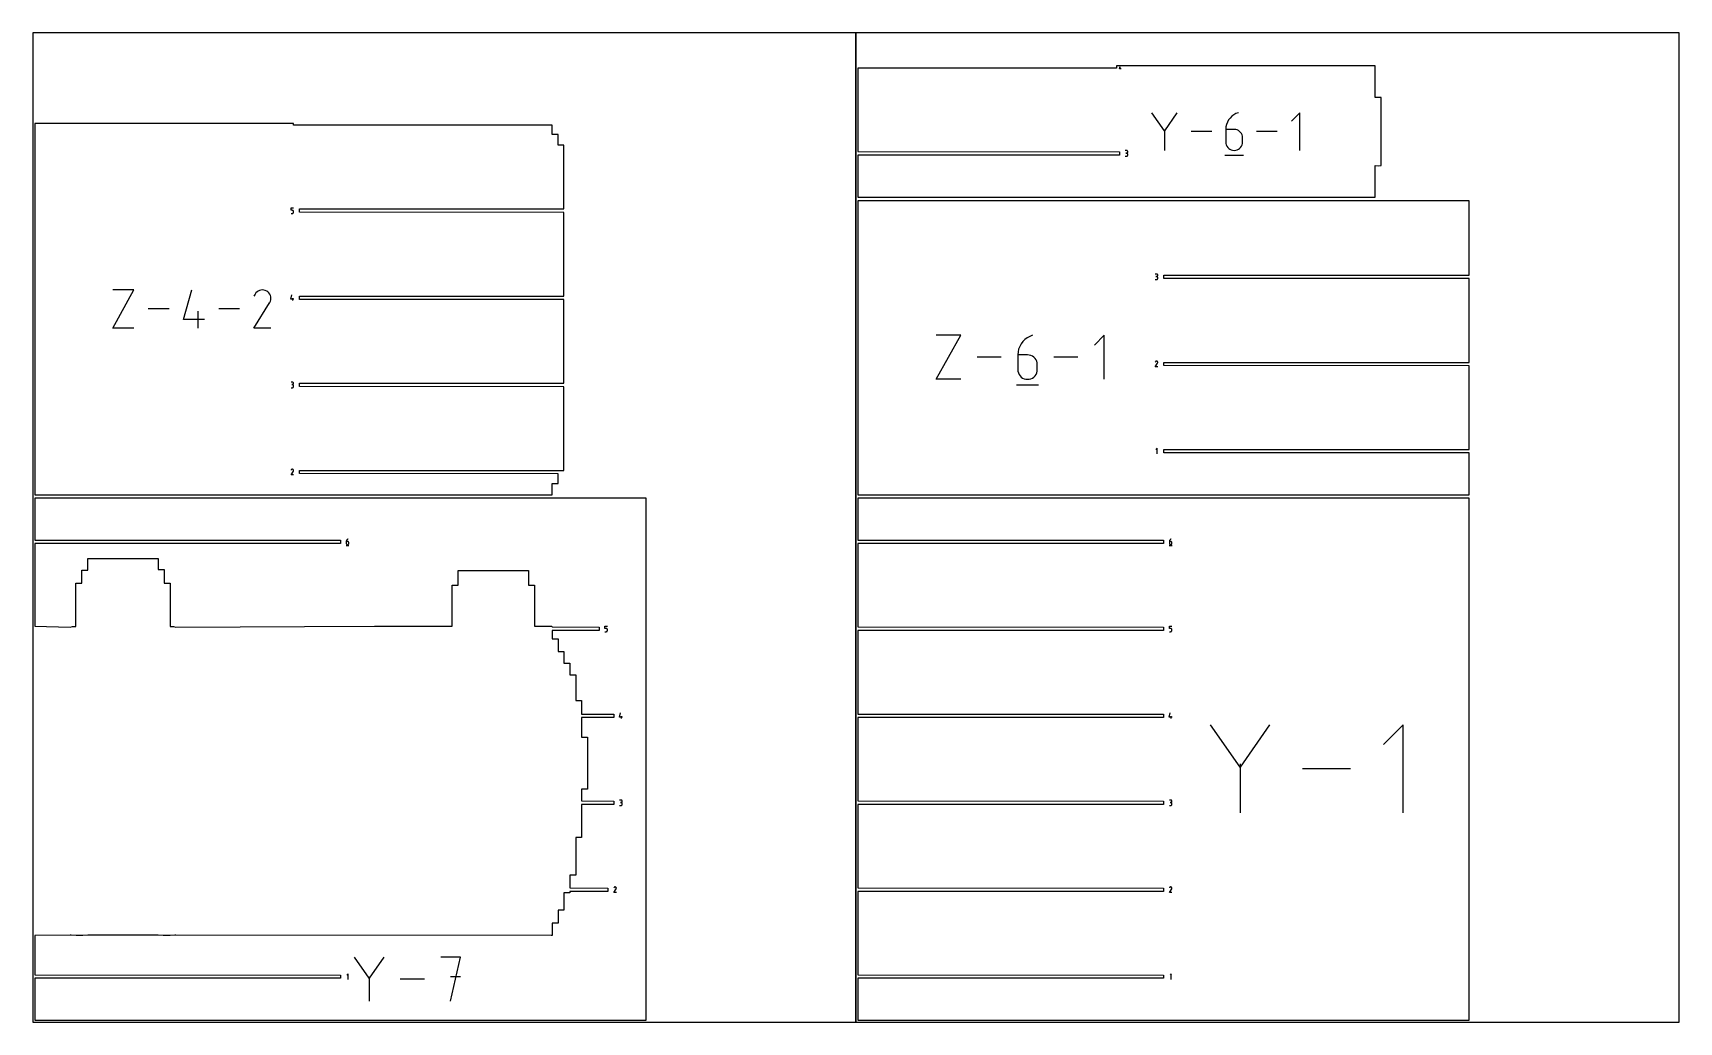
# Model space of a CAD drawing. Extents: x 0 to 7700, y 0 to 841.
# Drawn here: x 700 to 2100, y 0 to 841 of the extents above; entities that cross this region are included whole.
import ezdxf

# ---------------------------------------------------------------- set-up
doc = ezdxf.new("R2010")
doc.units = 0
doc.header["$MEASUREMENT"] = 0
for name, color, linetype in [('annotation', 7, 'Continuous'), ('boundary', 7, 'Continuous'), ('frame', 7, 'Continuous')]:
    doc.layers.add(name, color=color, linetype=linetype)

msp = doc.modelspace()

# ---------------------------------------------------------------- linework, layer by layer
at = {"layer": 'annotation', "color": 1}
for p, q in [((1624, 810.6), (1624.6, 812.5)), ((1625.4, 810.6), (1624, 810.6)), ((1625, 810.1), (1625, 811.2)), ((1662.3, 757.7), (1651.6, 773.2)), ((1672.9, 773.2), (1662.3, 757.7)), ((1719.6, 770.1), (1718.1, 768.6)), ((1721.3, 771.4), (1719.6, 770.1)), ((1723.1, 772.4), (1721.3, 771.4)), ((1725.2, 773.2), (1723.1, 772.4)), ((1725.2, 773.2), (1725.2, 773.2)), ((1777.4, 773.2), (1770.3, 766.1)), ((1777.4, 741.1), (1777.4, 773.2)), ((921.2, 763.8), (921.4, 763.8)), ((921.3, 764.1), (921.3, 764.1)), ((921.3, 764.1), (921.3, 764.1)), ((921.3, 764.1), (921.3, 764.1)), ((921.3, 764.1), (921.3, 764.1)), ((921.3, 764.1), (921.3, 764.1)), ((921.3, 764.1), (921.3, 764.1)), ((921.3, 764.1), (921.3, 764)), ((921.3, 764), (921.3, 764)), ((921.3, 764), (921.3, 764)), ((921.3, 764), (921.3, 764)), ((921.3, 764), (921.3, 763.9)), ((921.4, 764), (921.3, 764)), ((921.3, 764), (921.3, 764)), ((921.3, 764), (921.3, 764)), ((921.3, 764), (921.3, 764)), ((921.3, 764), (921.3, 764)), ((921.3, 764), (921.3, 764)), ((921.3, 764), (921.3, 764)), ((921.3, 764), (921.3, 764)), ((921.3, 763.9), (921.3, 763.9)), ((921.3, 763.9), (921.3, 763.9)), ((921.3, 763.9), (921.3, 763.9)), ((921.3, 763.9), (921.3, 763.9)), ((921.3, 763.9), (921.3, 763.9)), ((921.3, 763.9), (921.3, 763.9)), ((921.3, 763.9), (921.3, 763.9)), ((921.3, 763.9), (921.3, 763.9)), ((921.3, 763.9), (921.3, 763.9)), ((921.3, 763.9), (921.3, 763.9)), ((921.3, 763.9), (921.3, 763.9)), ((921.3, 763.9), (921.3, 763.9)), ((921.3, 763.9), (921.3, 763.9)), ((921.3, 763.9), (921.3, 763.9)), ((921.3, 763.9), (921.3, 763.9)), ((921.3, 763.9), (921.3, 763.9)), ((921.3, 763.9), (921.3, 763.9)), ((921.3, 763.9), (921.4, 763.9)), ((921.4, 763.9), (921.4, 764)), ((921.4, 764), (921.4, 764)), ((921.4, 763.9), (921.4, 763.9)), ((921.4, 763.9), (921.4, 763.9)), ((921.4, 763.9), (921.4, 763.9)), ((921.4, 763.9), (921.4, 763.9)), ((1662.3, 759), (1662.3, 741.1)), ((1702.5, 757.2), (1685, 757.2)), ((1714.6, 761.1), (1714.5, 758.9)), ((1714.5, 758.9), (1714.5, 748.3)), ((1721.6, 758.9), (1714.5, 758.9)), ((1715.1, 763.2), (1714.6, 761.1)), ((1715.9, 765.1), (1715.1, 763.2)), ((1716.9, 767), (1715.9, 765.1)), ((1718.1, 768.6), (1716.9, 767)), ((1722.9, 758.8), (1721.6, 758.9)), ((1724.1, 758.5), (1722.9, 758.8)), ((1725.2, 757.9), (1724.1, 758.5)), ((1726.2, 757.2), (1725.2, 757.9)), ((1727.1, 756.4), (1726.2, 757.2)), ((1727.8, 755.4), (1727.1, 756.4)), ((1758.3, 757.2), (1740.7, 757.2)), ((1714.5, 748.3), (1714.5, 748.3)), ((1714.5, 748.3), (1714.6, 747)), ((1714.6, 747), (1714.9, 745.8)), ((1714.9, 745.8), (1715.5, 744.7)), ((1715.5, 744.7), (1716.2, 743.7)), ((1716.2, 743.7), (1717, 742.8)), ((1717, 742.8), (1718, 742.1)), ((1718, 742.1), (1719.1, 741.6)), ((1724.1, 741.6), (1725.2, 742.1)), ((1725.2, 742.1), (1726.2, 742.8)), ((1726.2, 742.8), (1727.1, 743.7)), ((1727.1, 743.7), (1727.8, 744.7)), ((1728.3, 754.3), (1727.8, 755.4)), ((1727.8, 744.7), (1728.3, 745.8)), ((1728.6, 753.1), (1728.3, 754.3)), ((1728.3, 745.8), (1728.6, 747)), ((1728.7, 751.8), (1728.6, 753.1)), ((1728.6, 747), (1728.7, 748.3)), ((1728.7, 748.3), (1728.7, 751.8)), ((1728.7, 751.8), (1728.7, 751.8)), ((1630.1, 740.9), (1629, 740.9)), ((1629, 736.2), (1630.1, 736.2)), ((1630.1, 738.8), (1629.6, 738.8)), ((1629.6, 738.8), (1630.1, 738.8)), ((1630.3, 740.9), (1630.1, 740.9)), ((1630.3, 738.8), (1630.1, 738.8)), ((1630.1, 738.8), (1630.1, 738.8)), ((1630.1, 738.8), (1630.3, 738.8)), ((1630.1, 736.2), (1630.1, 736.2)), ((1630.1, 736.2), (1630.3, 736.2)), ((1630.5, 740.9), (1630.3, 740.9)), ((1630.3, 738.8), (1630.5, 738.9)), ((1630.5, 738.8), (1630.3, 738.8)), ((1630.3, 736.2), (1630.5, 736.2)), ((1630.6, 740.8), (1630.5, 740.9)), ((1630.5, 738.9), (1630.6, 739)), ((1630.6, 738.7), (1630.5, 738.8)), ((1630.5, 736.2), (1630.6, 736.3)), ((1630.8, 740.7), (1630.6, 740.8)), ((1630.6, 739), (1630.8, 739.1)), ((1630.8, 738.6), (1630.6, 738.7)), ((1630.6, 736.3), (1630.8, 736.4)), ((1630.9, 740.6), (1630.8, 740.7)), ((1630.8, 739.1), (1630.9, 739.2)), ((1630.9, 738.4), (1630.8, 738.6)), ((1630.8, 736.4), (1630.9, 736.5)), ((1631, 740.4), (1630.9, 740.6)), ((1630.9, 739.2), (1631, 739.3)), ((1631, 738.3), (1630.9, 738.4)), ((1630.9, 736.5), (1631, 736.7)), ((1631.1, 740.3), (1631, 740.4)), ((1631, 739.3), (1631.1, 739.5)), ((1631.1, 738.1), (1631, 738.3)), ((1631, 736.7), (1631.1, 736.8)), ((1631.1, 740.1), (1631.1, 740.3)), ((1631.2, 739.9), (1631.1, 740.1)), ((1631.1, 739.7), (1631.2, 739.9)), ((1631.1, 739.5), (1631.1, 739.7)), ((1631.1, 737.9), (1631.1, 738.1)), ((1631.2, 737.8), (1631.1, 737.9)), ((1631.1, 737), (1631.2, 737.2)), ((1631.1, 736.8), (1631.1, 737)), ((1631.2, 739.9), (1631.2, 739.9)), ((1631.2, 737.2), (1631.2, 737.8)), ((1631.2, 737.8), (1631.2, 737.8)), ((1713.6, 737.1), (1729.6, 737.1)), ((1719.1, 741.6), (1720.3, 741.3)), ((1720.3, 741.3), (1721.6, 741.1)), ((1721.6, 741.1), (1722.9, 741.3)), ((1721.6, 741.1), (1721.6, 741.1)), ((1722.9, 741.3), (1724.1, 741.6)), ((919.5, 690.2), (919.5, 692.3)), ((919.5, 692.3), (921.7, 692.3)), ((920.6, 690.2), (919.5, 690.2)), ((919.5, 687.5), (920.6, 687.5)), ((920.8, 690.1), (920.6, 690.2)), ((920.6, 687.5), (920.6, 687.5)), ((920.6, 687.5), (920.8, 687.5)), ((921, 690.1), (920.8, 690.1)), ((920.8, 687.5), (921, 687.6)), ((921.1, 690), (921, 690.1)), ((921, 687.6), (921.1, 687.6)), ((921.3, 689.9), (921.1, 690)), ((921.1, 687.6), (921.3, 687.7)), ((921.4, 689.8), (921.3, 689.9)), ((921.3, 687.7), (921.4, 687.9)), ((921.5, 689.6), (921.4, 689.8)), ((921.4, 687.9), (921.5, 688)), ((921.6, 689.5), (921.5, 689.6)), ((921.5, 688), (921.6, 688.2)), ((921.6, 689.3), (921.6, 689.5)), ((921.7, 689.1), (921.6, 689.3)), ((921.6, 688.4), (921.7, 688.6)), ((921.6, 688.2), (921.6, 688.4)), ((921.7, 688.6), (921.7, 689.1)), ((921.7, 689.1), (921.7, 689.1)), ((1655.6, 636), (1654.5, 636)), ((1654.5, 631.3), (1655.6, 631.3)), ((1655.6, 633.9), (1655.1, 633.9)), ((1655.1, 633.9), (1655.6, 633.9)), ((1655.8, 636), (1655.6, 636)), ((1655.8, 633.9), (1655.6, 633.9)), ((1655.6, 633.9), (1655.6, 633.9)), ((1655.6, 633.9), (1655.8, 633.9)), ((1655.6, 631.3), (1655.6, 631.3)), ((1655.6, 631.3), (1655.8, 631.3)), ((1656, 636), (1655.8, 636)), ((1655.8, 633.9), (1656, 634)), ((1656, 633.8), (1655.8, 633.9)), ((1655.8, 631.3), (1656, 631.3)), ((1656.1, 635.9), (1656, 636)), ((1656, 634), (1656.1, 634.1)), ((1656.1, 633.8), (1656, 633.8)), ((1656, 631.3), (1656.1, 631.4)), ((1656.3, 635.8), (1656.1, 635.9)), ((1656.1, 634.1), (1656.3, 634.2)), ((1656.3, 633.7), (1656.1, 633.8)), ((1656.1, 631.4), (1656.3, 631.5)), ((1656.4, 635.7), (1656.3, 635.8)), ((1656.3, 634.2), (1656.4, 634.3)), ((1656.4, 633.5), (1656.3, 633.7)), ((1656.3, 631.5), (1656.4, 631.6)), ((1656.5, 635.5), (1656.4, 635.7)), ((1656.4, 634.3), (1656.5, 634.4)), ((1656.5, 633.4), (1656.4, 633.5)), ((1656.4, 631.6), (1656.5, 631.8)), ((1656.6, 635.4), (1656.5, 635.5)), ((1656.5, 634.4), (1656.6, 634.6)), ((1656.6, 633.2), (1656.5, 633.4)), ((1656.5, 631.8), (1656.6, 631.9)), ((1656.6, 635.2), (1656.6, 635.4)), ((1656.7, 635), (1656.6, 635.2)), ((1656.6, 634.8), (1656.7, 635)), ((1656.6, 634.6), (1656.6, 634.8)), ((1656.6, 633), (1656.6, 633.2)), ((1656.7, 632.8), (1656.6, 633)), ((1656.6, 632.1), (1656.7, 632.3)), ((1656.6, 631.9), (1656.6, 632.1)), ((1656.7, 635), (1656.7, 635)), ((1656.7, 632.3), (1656.7, 632.8)), ((1656.7, 632.8), (1656.7, 632.8)), ((768, 590.1), (785.9, 622.5)), ((785.9, 622.5), (768, 622.5)), ((828, 597.3), (835.2, 622.5)), ((888.9, 618.9), (888, 617.1)), ((889.7, 619.9), (888.9, 618.9)), ((890.6, 620.8), (889.7, 619.9)), ((891.6, 621.5), (890.6, 620.8)), ((892.7, 622.1), (891.6, 621.5)), ((893.9, 622.4), (892.7, 622.1)), ((895.1, 622.5), (893.9, 622.4)), ((896.4, 622.4), (895.1, 622.5)), ((897.6, 622.1), (896.4, 622.4)), ((898.8, 621.5), (897.6, 622.1)), ((899.8, 620.8), (898.8, 621.5)), ((898.8, 621.5), (898.8, 621.5)), ((900.7, 619.9), (899.8, 620.8)), ((901.4, 618.9), (900.7, 619.9)), ((902, 617.7), (901.4, 618.9)), ((902.3, 616.5), (902, 617.7)), ((902.4, 615.3), (902.3, 616.5)), ((919.3, 614.5), (920.3, 618.2)), ((815.8, 606.3), (798.1, 606.3)), ((840.6, 590.1), (840.6, 604.5)), ((875.8, 606.3), (858.1, 606.3)), ((888, 590.1), (901.3, 611.5)), ((901.3, 611.5), (901.3, 611.6)), ((901.3, 611.6), (901.4, 611.6)), ((901.3, 611.5), (901.3, 611.5)), ((901.3, 611.5), (901.3, 611.5)), ((901.3, 611.5), (901.3, 611.5)), ((901.3, 611.5), (901.3, 611.5)), ((901.4, 611.7), (902, 612.9)), ((901.4, 611.6), (901.4, 611.7)), ((901.4, 611.7), (901.4, 611.7)), ((901.4, 611.7), (901.4, 611.7)), ((901.4, 611.6), (901.4, 611.6)), ((901.4, 611.6), (901.4, 611.6)), ((902, 612.9), (902.3, 614.1)), ((902.3, 614.1), (902.4, 615.3)), ((921.9, 614.5), (919.3, 614.5)), ((921.1, 613.4), (921.1, 615.5)), ((785.9, 590.1), (768, 590.1)), ((846, 597.3), (828, 597.3)), ((902.4, 590.1), (888, 590.1)), ((1468.3, 546.5), (1489.1, 583.9)), ((1489.1, 583.9), (1468.3, 583.9)), ((1539.2, 574.5), (1538.3, 572.2)), ((1540.4, 576.6), (1539.2, 574.5)), ((1541.8, 578.6), (1540.4, 576.6)), ((1543.6, 580.3), (1541.8, 578.6)), ((1545.5, 581.8), (1543.6, 580.3)), ((1547.7, 583), (1545.5, 581.8)), ((1550.1, 583.9), (1547.7, 583)), ((1550.1, 583.9), (1550.1, 583.9)), ((1611.1, 583.9), (1602.8, 575.6)), ((1611.1, 546.5), (1611.1, 583.9)), ((1523.6, 565.2), (1503.1, 565.2)), ((1537.8, 569.8), (1537.6, 567.2)), ((1537.6, 567.2), (1537.6, 554.8)), ((1545.9, 567.2), (1537.6, 567.2)), ((1538.3, 572.2), (1537.8, 569.8)), ((1547.4, 567.1), (1545.9, 567.2)), ((1548.8, 566.7), (1547.4, 567.1)), ((1550.1, 566.1), (1548.8, 566.7)), ((1551.3, 565.3), (1550.1, 566.1)), ((1552.3, 564.3), (1551.3, 565.3)), ((1553.1, 563.1), (1552.3, 564.3)), ((1553.7, 561.8), (1553.1, 563.1)), ((1554.1, 560.4), (1553.7, 561.8)), ((1554.2, 558.9), (1554.1, 560.4)), ((1588.8, 565.2), (1568.3, 565.2)), ((1654.7, 561.4), (1654.5, 561.2)), ((1654.5, 557.2), (1656.5, 560.3)), ((1654.8, 561.6), (1654.7, 561.4)), ((1654.9, 561.7), (1654.8, 561.6)), ((1655.1, 561.8), (1654.9, 561.7)), ((1655.2, 561.9), (1655.1, 561.8)), ((1655.4, 561.9), (1655.2, 561.9)), ((1655.6, 562), (1655.4, 561.9)), ((1655.8, 561.9), (1655.6, 562)), ((1655.9, 561.9), (1655.8, 561.9)), ((1656.1, 561.8), (1655.9, 561.9)), ((1656.3, 561.7), (1656.1, 561.8)), ((1656.1, 561.8), (1656.1, 561.8)), ((1656.4, 561.6), (1656.3, 561.7)), ((1656.5, 561.4), (1656.4, 561.6)), ((1656.6, 561.3), (1656.5, 561.4)), ((1656.5, 560.4), (1656.6, 560.5)), ((1656.5, 560.3), (1656.5, 560.4)), ((1656.5, 560.4), (1656.5, 560.4)), ((1656.5, 560.4), (1656.5, 560.4)), ((1656.5, 560.4), (1656.5, 560.4)), ((1656.5, 560.4), (1656.5, 560.4)), ((1656.5, 560.3), (1656.5, 560.3)), ((1656.5, 560.3), (1656.5, 560.3)), ((1656.5, 560.3), (1656.5, 560.3)), ((1656.5, 560.3), (1656.5, 560.3)), ((1656.5, 560.3), (1656.5, 560.3)), ((1656.5, 560.3), (1656.5, 560.3)), ((1656.6, 561.1), (1656.6, 561.3)), ((1656.7, 560.9), (1656.6, 561.1)), ((1656.6, 560.7), (1656.7, 560.9)), ((1656.6, 560.5), (1656.6, 560.7)), ((1489.1, 546.5), (1468.3, 546.5)), ((1537.6, 554.8), (1537.6, 554.8)), ((1537.6, 554.8), (1537.7, 553.3)), ((1537.7, 553.3), (1538.1, 551.9)), ((1538.1, 551.9), (1538.8, 550.6)), ((1538.8, 550.6), (1539.6, 549.4)), ((1539.6, 549.4), (1540.6, 548.4)), ((1540.6, 548.4), (1541.7, 547.6)), ((1541.7, 547.6), (1543, 547)), ((1543, 547), (1544.4, 546.6)), ((1544.4, 546.6), (1545.9, 546.5)), ((1545.9, 546.5), (1547.4, 546.6)), ((1545.9, 546.5), (1545.9, 546.5)), ((1547.4, 546.6), (1548.8, 547)), ((1548.8, 547), (1550.1, 547.6)), ((1550.1, 547.6), (1551.3, 548.4)), ((1551.3, 548.4), (1552.3, 549.4)), ((1552.3, 549.4), (1553.1, 550.6)), ((1553.1, 550.6), (1553.7, 551.9)), ((1553.7, 551.9), (1554.1, 553.3)), ((1554.1, 553.3), (1554.2, 554.8)), ((1554.2, 554.8), (1554.2, 558.9)), ((1554.2, 558.9), (1554.2, 558.9)), ((1656.7, 557.2), (1654.5, 557.2)), ((920.6, 544.1), (919.5, 544.1)), ((919.5, 539.3), (920.6, 539.3)), ((920.6, 542), (920.1, 542)), ((920.1, 542), (920.6, 542)), ((920.8, 544.1), (920.6, 544.1)), ((920.8, 542), (920.6, 542)), ((920.6, 542), (920.6, 542)), ((920.6, 542), (920.8, 542)), ((920.6, 539.3), (920.6, 539.3)), ((920.6, 539.3), (920.8, 539.3)), ((921, 544), (920.8, 544.1)), ((921, 541.9), (920.8, 542)), ((920.8, 542), (921, 542)), ((920.8, 539.3), (921, 539.4)), ((921.1, 544), (921, 544)), ((921, 542), (921.1, 542.1)), ((921.1, 541.8), (921, 541.9)), ((921, 539.4), (921.1, 539.5)), ((921.3, 543.9), (921.1, 544)), ((921.1, 542.1), (921.3, 542.2)), ((921.3, 541.7), (921.1, 541.8)), ((921.1, 539.5), (921.3, 539.6)), ((921.4, 543.7), (921.3, 543.9)), ((921.3, 542.2), (921.4, 542.4)), ((921.4, 541.6), (921.3, 541.7)), ((921.3, 539.6), (921.4, 539.7)), ((921.5, 543.6), (921.4, 543.7)), ((921.4, 542.4), (921.5, 542.5)), ((921.5, 541.5), (921.4, 541.6)), ((921.4, 539.7), (921.5, 539.8)), ((921.6, 543.4), (921.5, 543.6)), ((921.5, 542.5), (921.6, 542.7)), ((921.6, 541.3), (921.5, 541.5)), ((921.5, 539.8), (921.6, 540)), ((921.6, 543.2), (921.6, 543.4)), ((921.7, 543.1), (921.6, 543.2)), ((921.6, 542.9), (921.7, 543.1)), ((921.6, 542.7), (921.6, 542.9)), ((921.6, 541.1), (921.6, 541.3)), ((921.7, 540.9), (921.6, 541.1)), ((921.6, 540.2), (921.7, 540.4)), ((921.6, 540), (921.6, 540.2)), ((921.7, 543.1), (921.7, 543.1)), ((921.7, 540.4), (921.7, 540.9)), ((921.7, 540.9), (921.7, 540.9)), ((1536.6, 541.8), (1555.3, 541.8)), ((1656.1, 487.9), (1655.1, 486.8)), ((1656.1, 483.1), (1656.1, 487.9)), ((919.7, 469.5), (919.5, 469.2)), ((919.5, 465.2), (921.5, 468.4)), ((921.7, 465.2), (919.5, 465.2)), ((919.8, 469.7), (919.7, 469.5)), ((919.9, 469.8), (919.8, 469.7)), ((920.1, 469.9), (919.9, 469.8)), ((920.2, 470), (920.1, 469.9)), ((920.4, 470), (920.2, 470)), ((920.6, 470), (920.4, 470)), ((920.8, 470), (920.6, 470)), ((920.9, 470), (920.8, 470)), ((921.1, 469.9), (920.9, 470)), ((921.3, 469.8), (921.1, 469.9)), ((921.1, 469.9), (921.1, 469.9)), ((921.4, 469.6), (921.3, 469.8)), ((921.5, 469.5), (921.4, 469.6)), ((921.6, 469.3), (921.5, 469.5)), ((921.5, 468.4), (921.6, 468.6)), ((921.5, 468.4), (921.5, 468.4)), ((921.5, 468.4), (921.5, 468.4)), ((921.5, 468.4), (921.5, 468.4)), ((921.5, 468.4), (921.5, 468.4)), ((921.5, 468.4), (921.5, 468.4)), ((921.5, 468.4), (921.5, 468.4)), ((921.5, 468.4), (921.5, 468.4)), ((921.5, 468.4), (921.5, 468.4)), ((921.5, 468.4), (921.5, 468.4)), ((921.5, 468.4), (921.5, 468.4)), ((921.5, 468.4), (921.5, 468.4)), ((921.6, 469.2), (921.6, 469.3)), ((921.7, 469), (921.6, 469.2)), ((921.6, 468.8), (921.7, 469)), ((921.6, 468.6), (921.6, 468.8)), ((966.6, 409.2), (966.5, 408.9)), ((966.5, 408.9), (966.5, 408.5)), ((966.5, 408.5), (966.5, 406.9)), ((967.6, 408.5), (966.5, 408.5)), ((966.5, 406.9), (966.5, 406.9)), ((966.5, 406.9), (966.5, 406.8)), ((966.5, 406.8), (966.6, 406.6)), ((966.7, 409.5), (966.6, 409.2)), ((966.6, 406.6), (966.7, 406.4)), ((966.9, 409.7), (966.7, 409.5)), ((966.7, 406.4), (966.8, 406.3)), ((966.8, 406.3), (966.9, 406.1)), ((967.1, 410), (966.9, 409.7)), ((966.9, 406.1), (967, 406)), ((967, 406), (967.2, 405.9)), ((967.3, 410.2), (967.1, 410)), ((967.5, 410.4), (967.3, 410.2)), ((967.8, 410.6), (967.5, 410.4)), ((967.8, 408.5), (967.6, 408.5)), ((968.1, 410.7), (967.8, 410.6)), ((968, 408.5), (967.8, 408.5)), ((968.1, 408.4), (968, 408.5)), ((968, 405.9), (968.1, 406)), ((968.1, 410.7), (968.1, 410.7)), ((968.3, 408.3), (968.1, 408.4)), ((968.1, 406), (968.3, 406.1)), ((968.4, 408.2), (968.3, 408.3)), ((968.3, 406.1), (968.4, 406.3)), ((968.5, 408), (968.4, 408.2)), ((968.4, 406.3), (968.5, 406.4)), ((968.6, 407.9), (968.5, 408)), ((968.5, 406.4), (968.6, 406.6)), ((968.6, 407.7), (968.6, 407.9)), ((968.7, 407.5), (968.6, 407.7)), ((968.6, 406.8), (968.7, 406.9)), ((968.6, 406.6), (968.6, 406.8)), ((968.7, 406.9), (968.7, 407.5)), ((968.7, 407.5), (968.7, 407.5)), ((1666.6, 409.2), (1666.5, 408.9)), ((1666.5, 408.9), (1666.5, 408.5)), ((1666.5, 408.5), (1666.5, 406.9)), ((1667.6, 408.5), (1666.5, 408.5)), ((1666.5, 406.9), (1666.5, 406.9)), ((1666.5, 406.9), (1666.5, 406.8)), ((1666.5, 406.8), (1666.6, 406.6)), ((1666.7, 409.5), (1666.6, 409.2)), ((1666.6, 406.6), (1666.7, 406.4)), ((1666.9, 409.7), (1666.7, 409.5)), ((1666.7, 406.4), (1666.8, 406.3)), ((1666.8, 406.3), (1666.9, 406.1)), ((1667.1, 410), (1666.9, 409.7)), ((1666.9, 406.1), (1667, 406)), ((1667, 406), (1667.2, 405.9)), ((1667.3, 410.2), (1667.1, 410)), ((1667.5, 410.4), (1667.3, 410.2)), ((1667.8, 410.6), (1667.5, 410.4)), ((1667.8, 408.5), (1667.6, 408.5)), ((1668.1, 410.7), (1667.8, 410.6)), ((1668, 408.5), (1667.8, 408.5)), ((1668.1, 408.4), (1668, 408.5)), ((1668, 405.9), (1668.1, 406)), ((1668.1, 410.7), (1668.1, 410.7)), ((1668.3, 408.3), (1668.1, 408.4)), ((1668.1, 406), (1668.3, 406.1)), ((1668.4, 408.2), (1668.3, 408.3)), ((1668.3, 406.1), (1668.4, 406.3)), ((1668.5, 408), (1668.4, 408.2)), ((1668.4, 406.3), (1668.5, 406.4)), ((1668.6, 407.9), (1668.5, 408)), ((1668.5, 406.4), (1668.6, 406.6)), ((1668.6, 407.7), (1668.6, 407.9)), ((1668.7, 407.5), (1668.6, 407.7)), ((1668.6, 406.8), (1668.7, 406.9)), ((1668.6, 406.6), (1668.6, 406.8)), ((1668.7, 406.9), (1668.7, 407.5)), ((1668.7, 407.5), (1668.7, 407.5)), ((966.4, 405.3), (968.8, 405.3)), ((967.2, 405.9), (967.4, 405.9)), ((967.4, 405.9), (967.6, 405.9)), ((967.6, 405.9), (967.6, 405.9)), ((967.6, 405.9), (967.8, 405.9)), ((967.8, 405.9), (968, 405.9)), ((1666.4, 405.3), (1668.8, 405.3)), ((1667.2, 405.9), (1667.4, 405.9)), ((1667.4, 405.9), (1667.6, 405.9)), ((1667.6, 405.9), (1667.6, 405.9)), ((1667.6, 405.9), (1667.8, 405.9)), ((1667.8, 405.9), (1668, 405.9)), ((1186.5, 334.6), (1186.5, 336.7)), ((1186.5, 336.7), (1188.7, 336.7)), ((1666.5, 334.6), (1666.5, 336.7)), ((1666.5, 336.7), (1668.7, 336.7)), ((1187.6, 334.6), (1186.5, 334.6)), ((1186.5, 331.9), (1187.6, 331.9)), ((1187.8, 334.6), (1187.6, 334.6)), ((1187.6, 331.9), (1187.8, 332)), ((1187.6, 331.9), (1187.6, 331.9)), ((1188, 334.5), (1187.8, 334.6)), ((1187.8, 332), (1188, 332)), ((1188.1, 334.5), (1188, 334.5)), ((1188, 332), (1188.1, 332.1)), ((1188.3, 334.3), (1188.1, 334.5)), ((1188.1, 332.1), (1188.3, 332.2)), ((1188.4, 334.2), (1188.3, 334.3)), ((1188.3, 332.2), (1188.4, 332.3)), ((1188.5, 334.1), (1188.4, 334.2)), ((1188.4, 332.3), (1188.5, 332.5)), ((1188.6, 333.9), (1188.5, 334.1)), ((1188.5, 332.5), (1188.6, 332.6)), ((1188.6, 333.7), (1188.6, 333.9)), ((1188.7, 333.5), (1188.6, 333.7)), ((1188.6, 332.8), (1188.7, 333)), ((1188.6, 332.6), (1188.6, 332.8)), ((1188.7, 333), (1188.7, 333.5)), ((1188.7, 333.5), (1188.7, 333.5)), ((1667.6, 334.6), (1666.5, 334.6)), ((1666.5, 331.9), (1667.6, 331.9)), ((1667.8, 334.6), (1667.6, 334.6)), ((1667.6, 331.9), (1667.8, 332)), ((1667.6, 331.9), (1667.6, 331.9)), ((1668, 334.5), (1667.8, 334.6)), ((1667.8, 332), (1668, 332)), ((1668.1, 334.5), (1668, 334.5)), ((1668, 332), (1668.1, 332.1)), ((1668.3, 334.3), (1668.1, 334.5)), ((1668.1, 332.1), (1668.3, 332.2)), ((1668.4, 334.2), (1668.3, 334.3)), ((1668.3, 332.2), (1668.4, 332.3)), ((1668.5, 334.1), (1668.4, 334.2)), ((1668.4, 332.3), (1668.5, 332.5)), ((1668.6, 333.9), (1668.5, 334.1)), ((1668.5, 332.5), (1668.6, 332.6)), ((1668.6, 333.7), (1668.6, 333.9)), ((1668.7, 333.5), (1668.6, 333.7)), ((1668.6, 332.8), (1668.7, 333)), ((1668.6, 332.6), (1668.6, 332.8)), ((1668.7, 333), (1668.7, 333.5)), ((1668.7, 333.5), (1668.7, 333.5)), ((1198.8, 259.1), (1199.8, 262.8)), ((1201.4, 259.1), (1198.8, 259.1)), ((1200.6, 258), (1200.6, 260.1)), ((1666.3, 259.1), (1667.3, 262.8)), ((1668.9, 259.1), (1666.3, 259.1)), ((1668.1, 258), (1668.1, 260.1)), ((1726.6, 216.6), (1701.6, 252.7)), ((1751.6, 252.7), (1726.6, 216.6)), ((1865.3, 252.7), (1848.7, 236.1)), ((1865.3, 177.9), (1865.3, 252.7)), ((1726.6, 219.5), (1726.6, 177.8)), ((1820.6, 215.3), (1779.7, 215.3)), ((1200.1, 188.8), (1199, 188.8)), ((1199, 184), (1200.1, 184)), ((1200.1, 186.7), (1199.6, 186.7)), ((1199.6, 186.7), (1200.1, 186.7)), ((1200.3, 188.8), (1200.1, 188.8)), ((1200.3, 186.7), (1200.1, 186.7)), ((1200.1, 186.7), (1200.1, 186.7)), ((1200.1, 186.7), (1200.3, 186.7)), ((1200.1, 184), (1200.3, 184.1)), ((1200.1, 184), (1200.1, 184)), ((1200.5, 188.8), (1200.3, 188.8)), ((1200.3, 186.7), (1200.5, 186.8)), ((1200.5, 186.6), (1200.3, 186.7)), ((1200.3, 184.1), (1200.5, 184.1)), ((1200.6, 188.7), (1200.5, 188.8)), ((1200.5, 186.8), (1200.6, 186.9)), ((1200.6, 186.6), (1200.5, 186.6)), ((1200.5, 184.1), (1200.6, 184.2)), ((1200.8, 188.6), (1200.6, 188.7)), ((1200.6, 186.9), (1200.8, 187)), ((1200.8, 186.5), (1200.6, 186.6)), ((1200.6, 184.2), (1200.8, 184.3)), ((1200.9, 188.5), (1200.8, 188.6)), ((1200.8, 187), (1200.9, 187.1)), ((1200.9, 186.3), (1200.8, 186.5)), ((1200.8, 184.3), (1200.9, 184.4)), ((1201, 188.3), (1200.9, 188.5)), ((1200.9, 187.1), (1201, 187.2)), ((1201, 186.2), (1200.9, 186.3)), ((1200.9, 184.4), (1201, 184.6)), ((1201.1, 188.1), (1201, 188.3)), ((1201, 187.2), (1201.1, 187.4)), ((1201.1, 186), (1201, 186.2)), ((1201, 184.6), (1201.1, 184.7)), ((1201.1, 188), (1201.1, 188.1)), ((1201.2, 187.8), (1201.1, 188)), ((1201.1, 187.6), (1201.2, 187.8)), ((1201.1, 187.4), (1201.1, 187.6)), ((1201.1, 185.8), (1201.1, 186)), ((1201.2, 185.6), (1201.1, 185.8)), ((1201.1, 184.9), (1201.2, 185.1)), ((1201.1, 184.7), (1201.1, 184.9)), ((1201.2, 187.8), (1201.2, 187.8)), ((1201.2, 185.1), (1201.2, 185.6)), ((1201.2, 185.6), (1201.2, 185.6)), ((1667.6, 188.8), (1666.5, 188.8)), ((1666.5, 184), (1667.6, 184)), ((1667.6, 186.7), (1667.1, 186.7)), ((1667.1, 186.7), (1667.6, 186.7)), ((1667.8, 188.8), (1667.6, 188.8)), ((1667.8, 186.7), (1667.6, 186.7)), ((1667.6, 186.7), (1667.6, 186.7)), ((1667.6, 186.7), (1667.8, 186.7)), ((1667.6, 184), (1667.8, 184.1)), ((1667.6, 184), (1667.6, 184)), ((1668, 188.8), (1667.8, 188.8)), ((1667.8, 186.7), (1668, 186.8)), ((1668, 186.6), (1667.8, 186.7)), ((1667.8, 184.1), (1668, 184.1)), ((1668.1, 188.7), (1668, 188.8)), ((1668, 186.8), (1668.1, 186.9)), ((1668.1, 186.6), (1668, 186.6)), ((1668, 184.1), (1668.1, 184.2)), ((1668.3, 188.6), (1668.1, 188.7)), ((1668.1, 186.9), (1668.3, 187)), ((1668.3, 186.5), (1668.1, 186.6)), ((1668.1, 184.2), (1668.3, 184.3)), ((1668.4, 188.5), (1668.3, 188.6)), ((1668.3, 187), (1668.4, 187.1)), ((1668.4, 186.3), (1668.3, 186.5)), ((1668.3, 184.3), (1668.4, 184.4)), ((1668.5, 188.3), (1668.4, 188.5)), ((1668.4, 187.1), (1668.5, 187.2)), ((1668.5, 186.2), (1668.4, 186.3)), ((1668.4, 184.4), (1668.5, 184.6)), ((1668.6, 188.1), (1668.5, 188.3)), ((1668.5, 187.2), (1668.6, 187.4)), ((1668.6, 186), (1668.5, 186.2)), ((1668.5, 184.6), (1668.6, 184.7)), ((1668.6, 188), (1668.6, 188.1)), ((1668.7, 187.8), (1668.6, 188)), ((1668.6, 187.6), (1668.7, 187.8)), ((1668.6, 187.4), (1668.6, 187.6)), ((1668.6, 185.8), (1668.6, 186)), ((1668.7, 185.6), (1668.6, 185.8)), ((1668.6, 184.9), (1668.7, 185.1)), ((1668.6, 184.7), (1668.6, 184.9)), ((1668.7, 187.8), (1668.7, 187.8)), ((1668.7, 185.1), (1668.7, 185.6)), ((1668.7, 185.6), (1668.7, 185.6)), ((1194.2, 114.4), (1194, 114.1)), ((1194, 110.1), (1196, 113.3)), ((1194.3, 114.5), (1194.2, 114.4)), ((1194.4, 114.7), (1194.3, 114.5)), ((1194.6, 114.8), (1194.4, 114.7)), ((1194.7, 114.8), (1194.6, 114.8)), ((1194.9, 114.9), (1194.7, 114.8)), ((1195.1, 114.9), (1194.9, 114.9)), ((1195.3, 114.9), (1195.1, 114.9)), ((1195.4, 114.8), (1195.3, 114.9)), ((1195.6, 114.8), (1195.4, 114.8)), ((1195.8, 114.7), (1195.6, 114.8)), ((1195.6, 114.8), (1195.6, 114.8)), ((1195.9, 114.5), (1195.8, 114.7)), ((1196, 114.4), (1195.9, 114.5)), ((1196.1, 114.2), (1196, 114.4)), ((1196, 113.3), (1196.1, 113.5)), ((1196, 113.3), (1196, 113.3)), ((1196, 113.3), (1196, 113.3)), ((1196, 113.3), (1196, 113.3)), ((1196, 113.3), (1196, 113.3)), ((1196, 113.3), (1196, 113.3)), ((1196, 113.3), (1196, 113.3)), ((1196, 113.3), (1196, 113.3)), ((1196, 113.3), (1196, 113.3)), ((1196, 113.3), (1196, 113.3)), ((1196, 113.3), (1196, 113.3)), ((1196, 113.3), (1196, 113.3)), ((1196.1, 114), (1196.1, 114.2)), ((1196.2, 113.8), (1196.1, 114)), ((1196.1, 113.7), (1196.2, 113.8)), ((1196.1, 113.5), (1196.1, 113.7)), ((1666.7, 114.4), (1666.5, 114.1)), ((1666.5, 110.1), (1668.5, 113.3)), ((1666.8, 114.5), (1666.7, 114.4)), ((1666.9, 114.7), (1666.8, 114.5)), ((1667.1, 114.8), (1666.9, 114.7)), ((1667.2, 114.8), (1667.1, 114.8)), ((1667.4, 114.9), (1667.2, 114.8)), ((1667.6, 114.9), (1667.4, 114.9)), ((1667.8, 114.9), (1667.6, 114.9)), ((1667.9, 114.8), (1667.8, 114.9)), ((1668.1, 114.8), (1667.9, 114.8)), ((1668.3, 114.7), (1668.1, 114.8)), ((1668.1, 114.8), (1668.1, 114.8)), ((1668.4, 114.5), (1668.3, 114.7)), ((1668.5, 114.4), (1668.4, 114.5)), ((1668.6, 114.2), (1668.5, 114.4)), ((1668.5, 113.3), (1668.6, 113.5)), ((1668.5, 113.3), (1668.5, 113.3)), ((1668.5, 113.3), (1668.5, 113.3)), ((1668.5, 113.3), (1668.5, 113.3)), ((1668.5, 113.3), (1668.5, 113.3)), ((1668.5, 113.3), (1668.5, 113.3)), ((1668.5, 113.3), (1668.5, 113.3)), ((1668.5, 113.3), (1668.5, 113.3)), ((1668.5, 113.3), (1668.5, 113.3)), ((1668.5, 113.3), (1668.5, 113.3)), ((1668.5, 113.3), (1668.5, 113.3)), ((1668.5, 113.3), (1668.5, 113.3)), ((1668.6, 114), (1668.6, 114.2)), ((1668.7, 113.8), (1668.6, 114)), ((1668.6, 113.7), (1668.7, 113.8)), ((1668.6, 113.5), (1668.6, 113.7)), ((1196.2, 110.1), (1194, 110.1)), ((1668.7, 110.1), (1666.5, 110.1)), ((985.9, 37.2), (973.4, 55.2)), ((998.3, 55.2), (985.9, 37.2)), ((1063.6, 55.2), (1046.9, 55.2)), ((1055.2, 17.8), (1063.6, 55.2)), ((968.1, 41), (967.1, 39.9)), ((968.1, 36.2), (968.1, 41)), ((985.9, 38.6), (985.9, 17.8)), ((1032.9, 36.5), (1012.4, 36.5)), ((1063.6, 38.6), (1055.2, 38.6)), ((1668.1, 41), (1667.1, 39.9)), ((1668.1, 36.2), (1668.1, 41))]:
    msp.add_line(p, q, dxfattribs=at)
at = {"layer": 'boundary', "color": 5}
for p, q in [((1841.6, 812.9), (1621.5, 812.9)), ((1621.5, 812.9), (1621.5, 811.1)), ((1841.6, 797), (1841.6, 812.9)), ((1621.5, 811.1), (1401.6, 811.1)), ((1401.6, 811.1), (1401.6, 786.4)), ((1401.6, 786.4), (1401.6, 785.6)), ((1401.6, 785.6), (1401.6, 757.2)), ((1841.6, 786.2), (1841.6, 797)), ((1844, 786.2), (1841.6, 786.2)), ((1846.6, 786.1), (1844, 786.2)), ((1846.6, 778.2), (1846.6, 786.1)), ((1846.6, 771.7), (1846.6, 778.2)), ((1846.6, 759.7), (1846.6, 771.7)), ((729.5, 764.1), (701.6, 764.1)), ((701.6, 764.1), (701.6, 743)), ((921.7, 764.1), (729.5, 764.1)), ((921.7, 762.6), (921.7, 764.1)), ((1141.6, 762.5), (921.7, 762.6)), ((1141.6, 754.5), (1141.6, 762.5)), ((1401.6, 757.2), (1401.6, 756.1)), ((1401.6, 756.1), (1401.6, 740.1)), ((1846.6, 742.5), (1846.6, 759.7)), ((701.6, 743), (701.6, 448.4)), ((1143.7, 754.5), (1141.6, 754.5)), ((1146.6, 754.5), (1143.7, 754.5)), ((1146.6, 750), (1146.6, 754.5)), ((1146.6, 745.6), (1146.6, 750)), ((1148.7, 745.6), (1146.6, 745.6)), ((1151.6, 745.6), (1148.7, 745.6)), ((1151.6, 691.3), (1151.6, 745.6)), ((1846.6, 736), (1846.6, 742.5)), ((1401.6, 740.1), (1624, 739.9)), ((1624, 737.2), (1401.6, 737.2)), ((1401.6, 737.2), (1401.6, 727.9)), ((1624, 739.9), (1624, 737.2)), ((1841.6, 717.3), (1841.6, 728.2)), ((1841.6, 728.2), (1844.2, 728.1)), ((1844.2, 728.1), (1846.6, 728.2)), ((1846.6, 728.2), (1846.6, 736)), ((1401.6, 727.9), (1401.6, 727.1)), ((1401.6, 727.1), (1401.6, 701.4)), ((1841.6, 701.4), (1841.6, 717.3)), ((1401.6, 701.4), (1820.5, 701.4)), ((1820.5, 701.4), (1841.6, 701.4)), ((926.7, 688.5), (926.7, 691.3)), ((926.7, 691.3), (1151.6, 691.3)), ((1151.6, 688.4), (926.7, 688.5)), ((1151.6, 617.2), (1151.6, 688.4)), ((1425.3, 698.2), (1401.6, 698.2)), ((1401.6, 698.2), (1401.6, 664.6)), ((1456.9, 698.2), (1425.3, 698.2)), ((1630.3, 698.2), (1456.9, 698.2)), ((1819.9, 698.2), (1630.3, 698.2)), ((1858, 698.2), (1819.9, 698.2)), ((1921.6, 698.2), (1858, 698.2)), ((1921.6, 635), (1921.6, 698.2)), ((1401.6, 664.6), (1401.6, 655.7)), ((1401.6, 655.7), (1401.6, 507.1)), ((1661.7, 632.3), (1661.7, 635)), ((1661.7, 635), (1921.6, 635)), ((1921.6, 632.1), (1661.7, 632.3)), ((1921.6, 563.6), (1921.6, 632.1)), ((926.7, 614.4), (926.7, 617.2)), ((926.7, 617.2), (1151.6, 617.2)), ((1151.6, 614.3), (926.7, 614.4)), ((1151.6, 592.1), (1151.6, 614.3)), ((1151.6, 543.1), (1151.6, 592.1)), ((1661.7, 558.2), (1661.7, 560.9)), ((1661.7, 560.9), (1921.6, 560.9)), ((1921.6, 560.9), (1921.6, 563.6)), ((1921.6, 558), (1661.7, 558.2)), ((1921.6, 486.8), (1921.6, 558)), ((926.7, 540.3), (926.7, 543.1)), ((926.7, 543.1), (1151.6, 543.1)), ((1151.6, 540.2), (926.7, 540.3)), ((1151.6, 469), (1151.6, 540.2)), ((1401.6, 507.1), (1401.6, 487.8)), ((1401.6, 487.8), (1401.6, 474)), ((1661.7, 484.1), (1661.7, 486.8)), ((1661.7, 486.8), (1921.6, 486.8)), ((1921.6, 483.9), (1661.7, 484.1)), ((1921.6, 448.4), (1921.6, 483.9)), ((926.7, 466.3), (926.7, 469)), ((926.7, 469), (1151.6, 469)), ((1146.6, 466.1), (926.7, 466.3)), ((1146.6, 462.6), (1146.6, 466.1)), ((1146.6, 458), (1146.6, 462.6)), ((1401.6, 474), (1401.6, 465)), ((1401.6, 465), (1401.6, 459.6)), ((701.6, 448.4), (1113.7, 448.4)), ((1113.7, 448.4), (1141.6, 448.4)), ((1141.6, 449.5), (1141.6, 458)), ((1141.6, 458), (1143.7, 458)), ((1141.6, 448.4), (1141.6, 449.5)), ((1143.7, 458), (1146.6, 458)), ((1401.6, 459.6), (1401.6, 456.8)), ((1401.6, 456.8), (1401.6, 448.4)), ((1401.6, 448.4), (1444.9, 448.4)), ((1444.9, 448.4), (1921.6, 448.4)), ((937.3, 445.3), (701.6, 445.3)), ((701.6, 445.3), (701.6, 409.8)), ((1221.6, 445.3), (937.3, 445.3)), ((1221.6, 202.7), (1221.6, 445.3)), ((1844.5, 445.3), (1401.6, 445.3)), ((1401.6, 445.3), (1401.6, 421.9)), ((1921.6, 445.3), (1844.5, 445.3)), ((1921.6, 433.4), (1921.6, 445.3)), ((1401.6, 421.9), (1401.6, 410.5)), ((1921.6, 55.5), (1921.6, 433.4)), ((701.6, 409.8), (961.5, 409.7)), ((961.5, 406.9), (701.6, 406.9)), ((701.6, 406.9), (701.6, 393.5)), ((961.5, 409.7), (961.5, 406.9)), ((1401.6, 410.5), (1401.6, 409.8)), ((1401.6, 409.8), (1661.5, 409.7)), ((1661.5, 406.9), (1401.6, 406.9)), ((1401.6, 406.9), (1401.6, 391.6)), ((1661.5, 409.7), (1661.5, 406.9)), ((701.6, 393.5), (701.6, 373)), ((746.6, 391.1), (746.6, 394.1)), ((746.6, 394.1), (761.5, 394.1)), ((761.5, 394.1), (806.6, 394.1)), ((806.6, 394.1), (806.6, 391)), ((741.6, 380.6), (741.6, 384.1)), ((741.6, 384.1), (743.5, 384.1)), ((741.6, 374.7), (741.6, 380.6)), ((743.5, 384.1), (746.6, 384.1)), ((746.6, 384.1), (746.6, 391.1)), ((806.6, 391), (806.6, 386.4)), ((806.6, 386.4), (806.6, 385.4)), ((806.6, 385.4), (806.6, 384.7)), ((806.6, 384.7), (810.9, 384.7)), ((810.9, 384.7), (811.6, 384.7)), ((811.6, 384.7), (811.6, 375.9)), ((1061.6, 377.2), (1061.6, 383.9)), ((1061.6, 383.9), (1120.9, 383.9)), ((1120.9, 383.9), (1121.6, 383.9)), ((1121.6, 383.9), (1121.6, 377.2)), ((1401.6, 391.6), (1401.6, 362.5)), ((701.6, 373), (701.6, 336.7)), ((736.6, 366.3), (736.6, 373.2)), ((736.6, 373.2), (741, 373.2)), ((736.6, 365.2), (736.6, 366.3)), ((736.6, 359.2), (736.6, 365.2)), ((741, 373.2), (741.6, 373.2)), ((741.6, 374.1), (741.6, 374.7)), ((741.6, 373.2), (741.6, 374.1)), ((811.6, 375.9), (811.6, 374.8)), ((811.6, 374.8), (811.6, 373.1)), ((811.6, 373.1), (815.5, 373.1)), ((815.5, 373.1), (816.6, 373.1)), ((816.6, 373.1), (816.6, 366.4)), ((816.6, 366.4), (816.6, 365.4)), ((816.6, 365.4), (816.6, 359.3)), ((1056.6, 367), (1056.6, 371.6)), ((1056.6, 371.6), (1060.3, 371.6)), ((1056.6, 366.3), (1056.6, 367)), ((1056.6, 365.6), (1056.6, 366.3)), ((1056.6, 364.9), (1056.6, 365.6)), ((1056.6, 363.5), (1056.6, 364.9)), ((1060.3, 371.6), (1061.6, 371.6)), ((1061.6, 376.4), (1061.6, 377.2)), ((1061.6, 375.7), (1061.6, 376.4)), ((1061.6, 374.4), (1061.6, 375.7)), ((1061.6, 373.3), (1061.6, 374.4)), ((1061.6, 371.6), (1061.6, 373.3)), ((1121.6, 377.2), (1121.6, 376.4)), ((1121.6, 376.4), (1121.6, 375.7)), ((1121.6, 375.7), (1121.6, 374.8)), ((1121.6, 374.8), (1121.6, 373.5)), ((1121.6, 373.5), (1121.6, 371.6)), ((1121.6, 371.6), (1125.3, 371.6)), ((1125.3, 371.6), (1126.6, 371.6)), ((1126.6, 371.6), (1126.6, 367)), ((1126.6, 367), (1126.6, 366.3)), ((1126.6, 366.3), (1126.6, 365.6)), ((1126.6, 365.6), (1126.6, 364.9)), ((1126.6, 364.9), (1126.6, 363.5)), ((736.6, 357.5), (736.6, 359.2)), ((736.6, 352.3), (736.6, 357.5)), ((736.6, 345.8), (736.6, 352.3)), ((816.6, 359.3), (816.6, 357.5)), ((816.6, 357.5), (816.6, 352.4)), ((816.6, 352.4), (816.6, 345.8)), ((1056.6, 358.2), (1056.6, 363.5)), ((1056.6, 356), (1056.6, 358.2)), ((1056.6, 353), (1056.6, 356)), ((1056.6, 350.9), (1056.6, 353)), ((1056.6, 349), (1056.6, 350.9)), ((1126.6, 363.5), (1126.6, 358.2)), ((1126.6, 358.2), (1126.6, 356)), ((1126.6, 356), (1126.6, 353)), ((1126.6, 353), (1126.6, 350.9)), ((1126.6, 350.9), (1126.6, 349)), ((1401.6, 362.5), (1401.6, 335.9)), ((701.6, 336.7), (731.6, 335.8)), ((731.6, 335.8), (733.7, 336.2)), ((733.7, 336.2), (736.6, 336.2)), ((736.6, 336.2), (736.6, 345.8)), ((816.6, 345.8), (816.6, 336.2)), ((816.6, 336.2), (819.5, 336.2)), ((819.5, 336.2), (821.6, 335.8)), ((821.6, 335.8), (931, 336.3)), ((931, 336.3), (990.6, 336.5)), ((990.6, 336.5), (1056.6, 336.6)), ((1056.6, 348.3), (1056.6, 349)), ((1056.6, 341.5), (1056.6, 348.3)), ((1056.6, 336.6), (1056.6, 341.5)), ((1126.6, 349), (1126.6, 348.3)), ((1126.6, 348.3), (1126.6, 341.5)), ((1126.6, 341.5), (1126.6, 336.6)), ((1126.6, 336.6), (1141.3, 336.6)), ((1141.3, 336.6), (1141.6, 335.9)), ((1141.6, 335.9), (1181.5, 335.7)), ((1181.5, 333), (1141.6, 333)), ((1141.6, 333), (1141.6, 325.9)), ((1141.6, 325.9), (1145.7, 325.9)), ((1145.7, 325.9), (1146.6, 325.9)), ((1146.6, 325.9), (1146.6, 323.2)), ((1146.6, 323.2), (1146.6, 315)), ((1181.5, 335.7), (1181.5, 333)), ((1401.6, 335.9), (1661.5, 335.7)), ((1661.5, 333), (1401.6, 333)), ((1401.6, 333), (1401.6, 323)), ((1401.6, 323), (1401.6, 282)), ((1661.5, 335.7), (1661.5, 333)), ((1146.6, 315), (1149.6, 315)), ((1149.6, 315), (1151.6, 315)), ((1151.6, 315), (1151.6, 309.5)), ((1151.6, 309.5), (1151.6, 305.1)), ((1151.6, 305.1), (1153.7, 305.1)), ((1153.7, 305.1), (1156.6, 305.1)), ((1156.6, 305.1), (1156.6, 299.2)), ((1156.6, 299.2), (1156.6, 295.1)), ((1156.6, 295.1), (1158.1, 295.1)), ((1158.1, 295.1), (1161.6, 295.1)), ((1161.6, 295.1), (1161.6, 279.2)), ((1401.6, 282), (1401.6, 261.9)), ((1161.6, 279.2), (1161.6, 275.6)), ((1161.6, 275.6), (1161.6, 273.3)), ((1161.6, 273.3), (1165.9, 273.3)), ((1165.9, 273.3), (1166.6, 273.3)), ((1166.6, 273.3), (1166.6, 261.9)), ((1166.6, 261.9), (1194, 261.8)), ((1194, 259), (1166.6, 259)), ((1166.6, 259), (1166.6, 256.5)), ((1166.6, 256.5), (1166.6, 242.1)), ((1194, 261.8), (1194, 259)), ((1401.6, 261.9), (1661.5, 261.8)), ((1661.5, 259), (1401.6, 259)), ((1401.6, 259), (1401.6, 188)), ((1661.5, 261.8), (1661.5, 259)), ((1166.6, 242.1), (1167.2, 242.1)), ((1167.2, 242.1), (1171.6, 242.1)), ((1171.6, 242.1), (1171.6, 207.8)), ((1170.9, 198), (1166.6, 198)), ((1166.6, 198), (1166.6, 188)), ((1171.6, 198), (1170.9, 198)), ((1171.6, 207.8), (1171.6, 198)), ((1221.6, 1.6), (1221.6, 202.7)), ((1166.6, 188), (1194, 187.8)), ((1194, 185.1), (1166.6, 185.1)), ((1166.6, 185.1), (1166.6, 180)), ((1194, 187.8), (1194, 185.1)), ((1401.6, 188), (1661.5, 187.8)), ((1661.5, 185.1), (1401.6, 185.1)), ((1401.6, 185.1), (1401.6, 162.8)), ((1661.5, 187.8), (1661.5, 185.1)), ((1166.6, 180), (1166.6, 156.8)), ((1162.3, 156.8), (1161.6, 156.8)), ((1161.6, 156.8), (1161.6, 153.8)), ((1166.6, 156.8), (1162.3, 156.8)), ((1401.6, 162.8), (1401.6, 138)), ((1161.6, 153.8), (1161.6, 148.7)), ((1161.6, 148.7), (1161.6, 131.9)), ((1161.6, 131.9), (1161.6, 125)), ((1401.6, 138), (1401.6, 114)), ((1160.1, 125), (1156.6, 125)), ((1156.6, 125), (1156.6, 119)), ((1156.6, 119), (1156.6, 114)), ((1156.6, 114), (1189, 113.9)), ((1161.6, 125), (1160.1, 125)), ((1189, 113.9), (1189, 111.1)), ((1401.6, 114), (1661.5, 113.9)), ((1661.5, 113.9), (1661.5, 111.1)), ((1153.7, 110), (1151.6, 110)), ((1151.6, 110), (1151.6, 103.5)), ((1151.6, 103.5), (1151.6, 95.1)), ((1156.6, 110), (1153.7, 110)), ((1189, 111.1), (1156.6, 111.1)), ((1156.6, 111.1), (1156.6, 110)), ((1661.5, 111.1), (1401.6, 111.1)), ((1401.6, 111.1), (1401.6, 100.2)), ((1401.6, 100.2), (1401.6, 65.3)), ((1142.5, 84.2), (1141.6, 84.2)), ((1141.6, 84.2), (1141.6, 73.5)), ((1146.6, 84.2), (1142.5, 84.2)), ((1148.5, 95.1), (1146.6, 95.1)), ((1146.6, 95.1), (1146.6, 86.9)), ((1146.6, 86.9), (1146.6, 84.2)), ((1151.6, 95.1), (1148.5, 95.1)), ((701.7, 73.5), (701.6, 44.8)), ((731.6, 73.9), (701.7, 73.5)), ((732.4, 73.8), (731.6, 73.9)), ((736.9, 73.6), (732.4, 73.8)), ((741.6, 73.7), (736.9, 73.6)), ((742.4, 73.7), (741.6, 73.7)), ((746.6, 73.8), (742.4, 73.7)), ((791.6, 73.8), (746.6, 73.8)), ((806.6, 73.8), (791.6, 73.8)), ((810.8, 73.7), (806.6, 73.8)), ((811.6, 73.7), (810.8, 73.7)), ((816.6, 73.6), (811.6, 73.7)), ((820.7, 73.8), (816.6, 73.6)), ((821.6, 73.9), (820.7, 73.8)), ((1140.8, 73.5), (821.6, 73.9)), ((1141.6, 73.5), (1140.8, 73.5)), ((1401.6, 65.3), (1401.6, 40.2)), ((701.6, 44.8), (701.6, 40.1)), ((1921.6, 8.1), (1921.6, 55.5)), ((701.6, 40.1), (961.5, 39.9)), ((961.5, 37.2), (701.6, 37.2)), ((701.6, 37.2), (701.6, 29.6)), ((701.6, 29.6), (701.6, 1.6)), ((961.5, 39.9), (961.5, 37.2)), ((1401.6, 40.2), (1661.5, 39.9)), ((1661.5, 37.2), (1401.6, 37.2)), ((1401.6, 37.2), (1401.6, 24.6)), ((1661.5, 39.9), (1661.5, 37.2)), ((1401.6, 24.6), (1401.6, 15.5)), ((1401.6, 15.5), (1401.6, 10.7)), ((701.6, 1.6), (985.9, 1.6)), ((985.9, 1.6), (1221.6, 1.6)), ((1401.6, 10.7), (1401.6, 1.6)), ((1401.6, 1.6), (1479.4, 1.6)), ((1479.4, 1.6), (1921.6, 1.6)), ((1921.6, 1.6), (1921.6, 8.1))]:
    msp.add_line(p, q, dxfattribs=at)
at = {"layer": 'frame', "color": 5}
for p, q in [((1400, 841), (700, 841)), ((700, 841), (700, 0)), ((1400, 0), (1400, 841)), ((2100, 841), (1400, 841)), ((1400, 841), (1400, 0)), ((2100, 0), (2100, 841)), ((700, 0), (1400, 0)), ((1400, 0), (2100, 0))]:
    msp.add_line(p, q, dxfattribs=at)

doc.saveas('drawing.dxf')
